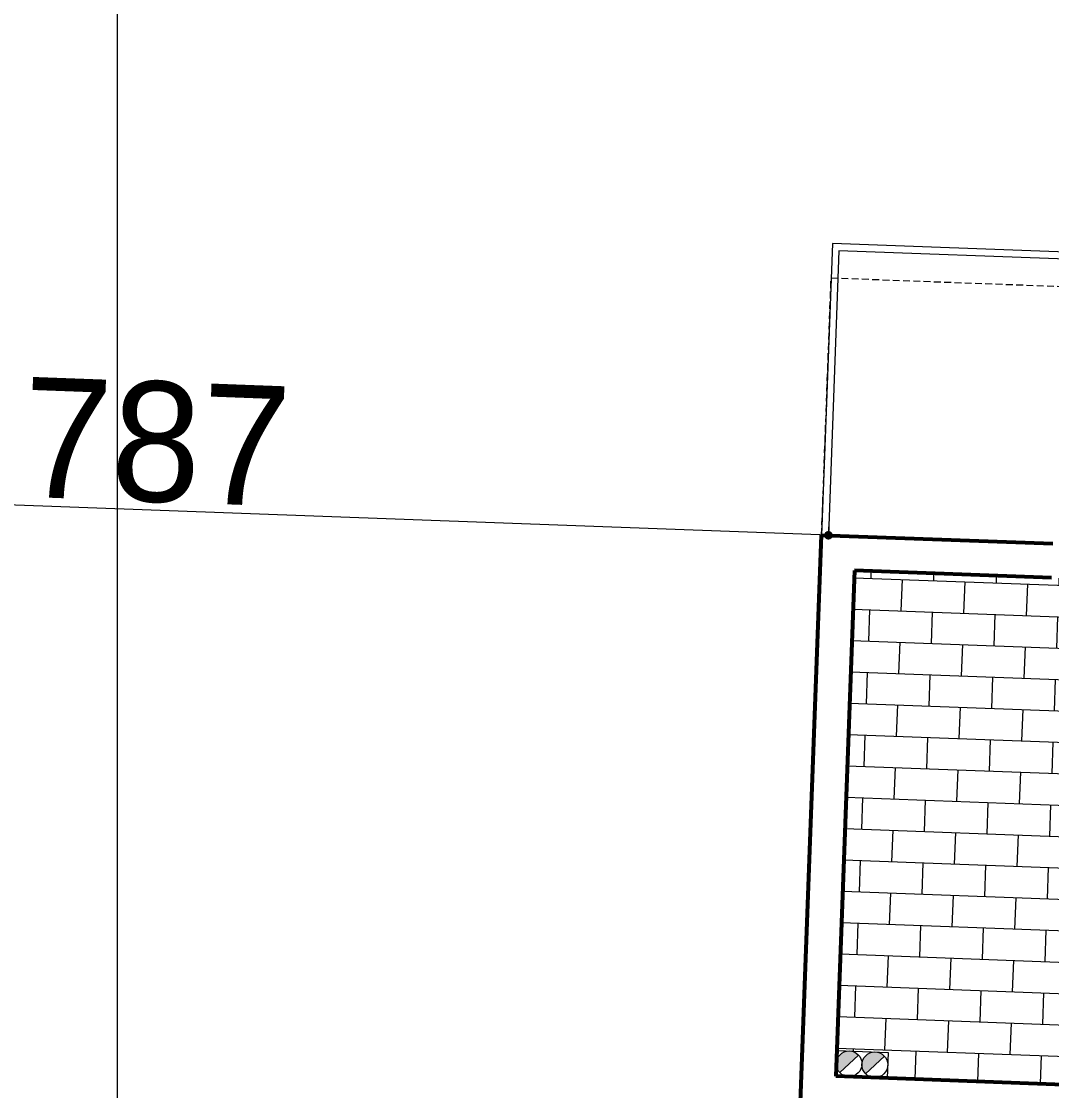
# Model space of a CAD drawing. Header units: centimetres. Extents: x 63871 to 181827, y -95930 to 42199.
# Drawn here: x 151802 to 152403, y 29274 to 29897 of the extents above; entities that cross this region are included whole.
import ezdxf

# ---------------------------------------------------------------- set-up
doc = ezdxf.new("R2010")
doc.units = ezdxf.units.CM
doc.linetypes.add('11-021_500-SatisOfisi_220512$0${ Diamond }', pattern=[12, 4, -2, 2, 2, -2])
for name, color, linetype, lineweight in [('A-FLOR-HRAL', 11, 'Continuous', 9), ('A-WALL', 12, 'Continuous', 50), ('ARA SINIRLAR', 225, 'Continuous', 15), ('ARM_Pen_No__252', 8, 'Continuous', 18), ('Baca', 82, 'Continuous', 9), ('İz DÜŞÜMÜ', 7, '11-021_500-SatisOfisi_220512$0${ Diamond }', 18), ('OLUK', 222, 'Continuous', 15)]:
    doc.layers.add(name, color=color, linetype=linetype, lineweight=lineweight)
doc.layers.add('Dıış Ölçü', color=140, linetype='Continuous')
doc.styles.add('RomanS', font='')
doc.styles.get('RomanS').set_extended_font_data('Stylus BT')
doc.dimstyles.new('BÖYÜK', dxfattribs={"dimtxt": 70, "dimasz": 5, "dimexe": 5, "dimexo": 5, "dimgap": 2, "dimtad": 3, "dimdec": 0, "dimzin": 0, "dimdsep": 46, "dimtxsty": 'RomanS', "dimblk": 'DOT', "dimcen": 5, "dimadec": 0, "dimazin": 0, "dimtfac": 1, "dimtdec": 0, "dimtix": 1, "dimtofl": 0, "dimtmove": 1, "dimatfit": 0, "dimldrblk": 'DOT', "dimfxl": 10, "dimfxlon": 1, "dimtolj": 1, "dimtzin": 0, "dimarcsym": 0})

# ---------------------------------------------------------------- blocks, each defined once
blk = doc.blocks.new('afadfa')
at = {"layer": 'Baca'}
h = blk.add_hatch(color=0, dxfattribs=at)
h.dxf.hatch_style = 1
h.paths.add_polyline_path([(525548.61, 4261233.83, 0.670516), (525535.77, 4261228.56, 0.199315), (525537.97, 4261223.25)])
h = blk.add_hatch(color=0, dxfattribs=at)
h.dxf.hatch_style = 1
h.paths.add_polyline_path([(525563.68, 4261233.75, 0.675614), (525550.77, 4261228.56, 0.202965), (525553.05, 4261223.18)])
for p, q in [((525537.97, 4261223.25), (525548.61, 4261233.83)), ((525553.05, 4261223.18), (525563.68, 4261233.75))]:
    blk.add_line(p, q, dxfattribs=at)
blk.add_lwpolyline([(525535.77, 4261236.11), (525565.77, 4261236.05), (525565.77, 4261220.99), (525535.77, 4261221.06)], close=True, dxfattribs=at)
for centre in [(525543.27, 4261228.56), (525558.27, 4261228.56)]:
    blk.add_circle(centre, 7.5, dxfattribs=at)
blk = doc.blocks.new('HRD')
at = {"layer": 'ARM_Pen_No__252'}
h = blk.add_hatch(dxfattribs=at)
h.set_pattern_fill('AR-B816', color=256, scale=0.09)
h.set_pattern_definition([(0, (-39959.2, 0), (0, 18.288), []), (90, (-39959.2, 0), (-18.288, 18.288), [18.288, -18.288])])
h.paths.add_polyline_path([(154149.63, 35592.48), (154149.63, 35503.48), (154219.63, 35503.48), (154219.63, 35483.24), (154324.63, 35483.24), (154324.63, 35692.48), (154369.63, 35692.48), (154369.63, 35927.48), (154369.63, 35927.48), (154369.63, 36097.48), (154369.63, 36177.48), (154254.63, 36177.48), (153954.63, 36177.48), (153839.63, 36177.48), (153839.63, 35897.6), (153869.63, 35897.54), (153869.63, 35882.48), (154019.63, 35882.48), (154019.63, 35872.48), (154019.63, 35833.25, -0.444416), (154030.45, 35823.48, -0.444416), (154019.63, 35813.72), (154019.63, 35773.48), (153939.63, 35773.48), (153939.63, 35692.48), (154019.63, 35692.48), (154019.63, 35687.48), (154019.63, 35633.7), (154020.63, 35632.93), (154019.63, 35631.47), (154019.63, 35592.48), (154019.63, 35582.48), (153989.63, 35582.48), (153989.63, 35577.48), (153989.63, 35497.48), (153989.63, 35437.48), (153994.63, 35437.48), (154094.63, 35437.48), (154139.63, 35437.48), (154139.63, 35592.48)])
at = {"layer": 'A-FLOR-HRAL'}
for p, q in [((154389.63, 36367.48), (153819.63, 36367.48)), ((153819.63, 36367.48), (153819.63, 36197.48)), ((154385.63, 36363.48), (153823.63, 36363.48)), ((153823.63, 36363.48), (153823.63, 36197.48))]:
    blk.add_line(p, q, dxfattribs=at)
at = {"layer": 'A-WALL', "lineweight": 53}
for p, q in [((153819.63, 35782.48), (153819.63, 36197.48)), ((153819.63, 36197.48), (153954.63, 36197.48)), ((153839.63, 36177.48), (153839.63, 35882.48)), ((153954.63, 36177.48), (153839.63, 36177.48)), ((154019.63, 35882.48), (153839.63, 35882.48))]:
    blk.add_line(p, q, dxfattribs=at)
at = {"layer": 'İz DÜŞÜMÜ'}
blk.add_lwpolyline([(153819.63, 36347.48), (154419.63, 36347.49), (154419.63, 35292.49), (154159.63, 35292.49), (154159.63, 35357.48), (153819.63, 35357.48), (153819.63, 36347.48)], dxfattribs=at)
at = {"layer": 'Baca'}
blk.add_blockref('afadfa', (-371696.14, -4225338.51), dxfattribs=at)
blk = doc.blocks.new('_Dot')
at = {"color": 0, "linetype": 'ByBlock', "lineweight": -2}
blk.add_line((-0.5, 0), (-1, 0), dxfattribs=at)
at = {"color": 0, "linetype": 'ByBlock', "const_width": 0.5}
blk.add_lwpolyline([(-0.25, 0, 1), (0.25, 0, 1)], format="xyb", close=True, dxfattribs=at)
blk = doc.blocks.new('*D233')
at = {"layer": 'Defpoints', "color": 0, "transparency": 16777216}
for p in [(-4942.48, 13444.56, 0), (-4942.48, 13444.56), (-4155.69, 13415.34, 0)]:
    blk.add_point(p, dxfattribs=at)
at = {"layer": 'Dıış Ölçü', "color": 0, "lineweight": -2, "transparency": 16777216}
for p, q in [((-4942.48, 13444.56), (-4942.3, 13449.55)), ((-4160.69, 13415.52), (-4937.49, 13444.37)), ((-4155.69, 13415.34), (-4155.5, 13420.33))]:
    blk.add_line(p, q, dxfattribs=at)
at = {"layer": 'Dıış Ölçü', "color": 0, "lineweight": -2, "transparency": 16777216, "xscale": 5, "yscale": 5, "zscale": 5}
for p, rotation in [((-4942.48, 13444.56), 177.8731903117566), ((-4155.69, 13415.34), 357.8731903117566)]:
    blk.add_blockref('_Dot', p, dxfattribs=dict(at, rotation=rotation))
at = {"layer": 'Dıış Ölçü', "color": 0, "transparency": 16777216, "insert": (-4547.62, 13469.43), "char_height": 70, "attachment_point": 5, "rotation": 357.87319, "style": 'RomanS'}
blk.add_mtext('\\A1;787', dxfattribs=at)
blk = doc.blocks.new('yerleşim planı')
at = {"layer": 'ARM_Pen_No__252'}
h = blk.add_hatch(dxfattribs=at)
h.set_pattern_fill('AR-HBONE', color=256, scale=0.51)
h.set_pattern_definition([(45, (-177987.134, -15156.517), (0, 73.27889), [155.448, -51.816]), (135, (-177950.495, -15119.877), (7e-15, 73.27889), [155.448, -51.816])])
h.paths.add_polyline_path([(-2142.28, 12350.54), (-6158.02, 12350.54), (-5113.15, 15429.31), (-2007.04, 15429.31)], flags=16)
h.paths.add_polyline_path([(-2155.45, 12050.81), (-2289.18, 9006.52), (-7230.37, 9110.99), (-6232.66, 12050.81)], flags=16)
h.paths.add_polyline_path([(-1993.99, 15726.33), (-2007.04, 15429.31), (-5113.15, 15429.31), (-2392.44, 23446.06), (-2901.07, 23669.61), (-7833.02, 9123.73), (-10553.48, 9181.25), (-10718.93, 8734.63), (588.09, 8496.02), (607.89, 8945.26), (-1738.17, 8994.87), (-1127.77, 22890.2), (-1668.84, 23128.02), (-1970.99, 15726.33)])
at = {"layer": 'ARA SINIRLAR'}
blk.add_line((-4570.44, 13960.5), (-4570.44, 12350.54), dxfattribs=at)
at = {"rotation": 357.8731892381679}
blk.add_blockref('HRD', (-159216.7, -17048.61, 0), dxfattribs=at)
at = {"layer": 'Dıış Ölçü'}
dim = blk.add_aligned_dim(p1=(-4155.69, 13415.34, 0), p2=(-4942.48, 13444.56, 0), distance=0, dimstyle='BÖYÜK', dxfattribs=at)
dim.commit()
dim.dimension.update_dxf_attribs({"geometry": '*D233', "text_midpoint": (-4547.62, 13469.43)})

msp = doc.modelspace()

# ---------------------------------------------------------------- block references
at = {"layer": 'OLUK'}
msp.add_blockref('yerleşim planı', (156428.79, 16182.58), dxfattribs=at)

doc.saveas('drawing.dxf')
